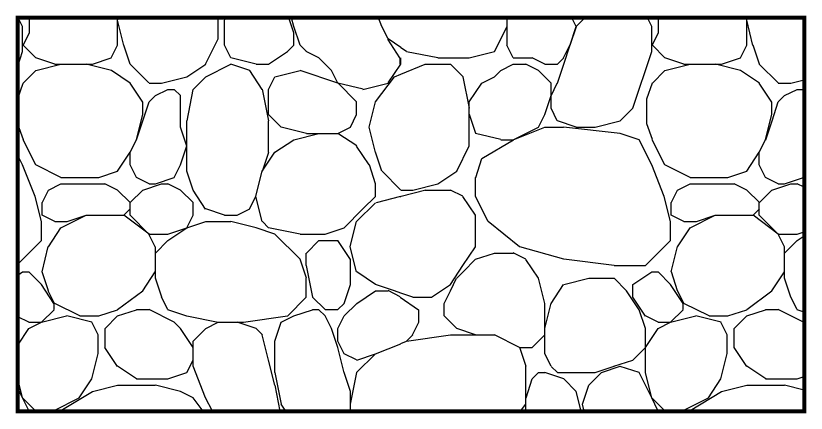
# Model space of a CAD drawing. Header units: inches. Extents: x -11160 to 9368, y -3485 to 2663.
# Drawn here: x -3897.9 to -3838.1, y 713.4 to 743.4 of the extents above; entities that cross this region are included whole.
import ezdxf

# ---------------------------------------------------------------- set-up
doc = ezdxf.new("R2010")
doc.units = ezdxf.units.IN
doc.header["$MEASUREMENT"] = 0
doc.layers.add('SM-I-SECTION_HATCH', color=8, linetype='Continuous')

msp = doc.modelspace()

# ---------------------------------------------------------------- hatches: boundary and pattern name
at = {"layer": 'SM-I-SECTION_HATCH'}
h = msp.add_hatch(dxfattribs=at)
h.set_pattern_fill('TSSTN', color=256, scale=1.488003, style=0)
h.set_pattern_definition([(45, (-4386.535, 561.123), (47.616, 95.2322), [1.3468, -65.9925]), (135, (-4385.583, 556.837), (47.616, -95.2322), [1.3468, -65.9925]), (165.9638, (-4385.107, 543.505), (142.84828, -47.6161), [1.9633, -194.363]), (26.565, (-4386.535, 547.79), (47.6161, 47.6161), [1.0647, -105.408]), (33.69, (-4387.011, 519.697), (47.61608, 47.61608), [1.7168, -169.9655]), (33.69, (-4387.011, 519.649), (47.61608, 47.61608), [1.7168, -169.9655]), (161.565, (-4384.63, 563.028), (95.23217, -47.6161), [1.5058, -149.0696]), (161.565, (-4384.63, 563.028), (95.23217, -47.6161), [1.5058, -149.0696]), (141.3402, (-4383.678, 535.41), (47.61609, -47.61611), [3.049, -301.8429]), (30.9638, (-4386.535, 542.0764), (142.84826, 95.2322), [2.7765, -274.8707]), (18.435, (-4387.011, 534.458), (95.23217, 47.6161), [1.5058, -149.0696]), (0, (-4388.916, 528.744), (0, 47.616), [3.333, -44.283]), (30.9638, (-4387.0115, 520.173), (142.84826, 95.2322), [2.7765, -274.8707]), (14.0362, (-4387.488, 549.695), (142.84828, 47.6161), [1.9633, -194.363]), (135, (-4385.107, 555.885), (47.616, -95.2322), [2.02, -65.319]), (60.9454, (-4358.8704, 564.932), (47.616067, 95.23218), [0.4903, -489.7475]), (62.65012, (-4358.6323, 517.7922), (47.6160993, 95.2321773), [1.5547, -1553.0945]), (25.34618, (-4392.6778, 517.7922), (95.2321925, 47.6160884), [1.0011, -1000.07]), (163.30076, (-4388.44, 517.792), (142.848293, -47.616115), [1.4914, -495.6353]), (90, (-4387.49, 517.79), (-47.616, 3e-15), [0.4285, -47.1876]), (90, (-4387.49, 564.93), (-47.616, 3e-15), [0.4285, -47.1876]), (112.3062, (-4346.014, 563.5037), (428.5448715, -1047.554099), [2.0072, -2005.2244]), (113.9625, (-4346.776, 517.792), (142.848265, -333.312664), [0.469, -468.4952]), (45, (-4373.63, 547.79), (47.616, 95.2322), [1.3468, -65.9925]), (116.565, (-4372.68, 541.6), (47.6161, -142.8483), [2.1294, -104.3434]), (63.435, (-4373.631, 550.647), (47.6161, 142.8483), [1.0647, -105.408]), (135, (-4372.68, 549.695), (47.616, -95.2322), [1.3468, -65.9925]), (70.20112, (-4374.06, 546.6), (238.0804925, 666.625322), [1.2652, -1263.9259]), (90, (-4374.06, 544.695), (-47.616, 3e-15), [1.9046, -45.7115]), (109.79888, (-4373.6314, 543.5049), (238.0804925, -666.625322), [1.2652, -1263.9259]), (75.9638, (-4356.013, 539.22), (47.61607, 238.08048), [1.9633, -194.363]), (134.02898, (-4345.1093, 539.6956), (1333.250687, -1380.8667672), [1.9868, -1984.8087]), (33.69, (-4389.868, 540.172), (47.61608, 47.61608), [1.7168, -169.9655]), (18.435, (-4363.632, 540.172), (95.23217, 47.6161), [1.5058, -149.0696]), (153.435, (-4364.108, 540.172), (47.6161, -47.6161), [1.0647, -105.408]), (90, (-4387.01, 539.22), (-47.616, 3e-15), [1.4285, -46.1876]), (108.435, (-4360.775, 539.696), (47.6161, -190.4644), [1.5058, -149.0696]), (108.435, (-4346.966, 540.172), (47.6161, -190.4644), [1.5058, -149.0696]), (135, (-4355.537, 528.744), (47.616, -95.2322), [0.6734, -66.666]), (18.435, (-4356.013, 521.125), (95.23217, 47.6161), [1.5058, -149.0696]), (161.565, (-4354.585, 536.362), (95.23217, -47.6161), [1.5058, -149.0696]), (8.1301, (-4356.966, 529.696), (285.69656, 47.616075), [3.367, -333.3297]), (104.0362, (-4355.537, 537.315), (47.61607, -238.08048), [1.9633, -194.363]), (123.69, (-4360.775, 527.792), (47.6161, -95.2322), [1.7168, -169.9655]), (90, (-4367.44, 527.79), (-47.616, 3e-15), [1.4285, -46.1876]), (90, (-4360.775, 526.363), (-47.616, 3e-15), [1.9046, -45.7115]), (0, (-4366.49, 524.935), (0, 47.616), [2.857, -44.759]), (0, (-4365.06, 525.41), (0, 47.616), [2.3808, -45.2353]), (0, (-4366.49, 563.028), (0, 47.616), [2.857, -44.759]), (0, (-4367.44, 563.028), (0, 47.616), [2.857, -44.759]), (71.565, (-4372.679, 520.173), (47.6161, 190.4644), [1.5058, -149.0696]), (0, (-4369.82, 563.028), (0, 47.616), [3.333, -44.283]), (165.9638, (-4369.822, 563.028), (142.84828, -47.6161), [1.9633, -194.363]), (108.435, (-4371.727, 563.504), (47.6161, -190.4644), [1.5058, -149.0696]), (113.9625, (-4372.203, 564.932), (142.848265, -333.312664), [0.469, -468.4952]), (106.6992, (-4372.3934, 517.792), (95.232175, -333.312683), [0.9943, -496.1324]), (90, (-4372.68, 518.745), (-47.616, 3e-15), [1.4285, -46.1876]), (30.9638, (-4370.774, 523.03), (142.84826, 95.2322), [2.7765, -274.8707]), (45, (-4372.203, 521.6), (47.616, 95.2322), [2.02, -65.319]), (14.0362, (-4368.394, 524.458), (142.84828, 47.6161), [1.9633, -194.363]), (146.31, (-4365.06, 525.411), (47.61608, -47.61608), [1.7168, -169.9655]), (123.69, (-4366.489, 526.363), (47.6161, -95.2322), [1.7168, -169.9655]), (116.565, (-4358.394, 520.173), (47.6161, -142.8483), [2.1294, -104.3434]), (146.31, (-4357.442, 521.125), (47.61608, -47.61608), [1.7168, -169.9655]), (26.565, (-4361.251, 563.504), (47.6161, 47.6161), [2.1294, -104.3434]), (11.31, (-4363.632, 563.0275), (190.46439, 47.61609), [2.428, -240.3674]), (64.65382, (-4359.3465, 564.456), (380.928769, 809.473615), [1.0011, -1000.07]), (61.1892, (-4358.918, 517.7922), (285.696554, 523.77703), [1.0868, -1085.7707]), (90, (-4358.394, 518.745), (-47.616, 3e-15), [1.4285, -46.1876]), (0, (-4357.44, 521.125), (0, 47.616), [1.4285, -46.1876]), (126.8699, (-4359.347, 522.078), (95.23219, -142.84829), [2.3808, -235.6997]), (111.8014, (-4359.823, 523.982), (47.61611, -142.84829), [2.5642, -253.8563]), (18.435, (-4362.68, 525.411), (95.23217, 47.6161), [1.5058, -149.0696]), (63.435, (-4361.251, 525.887), (47.6161, 142.8483), [1.0647, -105.408]), (90, (-4360.775, 526.84), (-47.616, 3e-15), [0.9523, -46.6638]), (165.9638, (-4361.727, 524.458), (142.84828, -47.6161), [1.9633, -194.363]), (153.435, (-4360.775, 523.982), (47.6161, -47.6161), [1.0647, -105.408]), (116.565, (-4358.87, 522.078), (47.6161, -142.8483), [2.1294, -104.3434]), (0, (-4365.06, 530.65), (0, 47.616), [0.9523, -46.6638]), (143.1301, (-4364.108, 536.3625), (47.6161, -47.6161), [2.3808, -235.6997]), (36.8699, (-4366.489, 530.649), (47.6161, 47.6161), [2.3808, -235.6997]), (45, (-4365.537, 538.743), (47.616, 95.2322), [1.3468, -65.9925]), (135, (-4364.108, 536.362), (47.616, -95.2322), [2.02, -65.319]), (75.9638, (-4372.203, 533.506), (47.61607, 238.08048), [1.9633, -194.363]), (0, (-4369.346, 530.172), (0, 47.616), [1.4285, -46.1876]), (153.435, (-4369.346, 530.172), (47.6161, -47.6161), [2.1294, -104.3434]), (116.565, (-4371.25, 531.125), (47.6161, -142.8483), [1.0647, -105.408]), (108.435, (-4371.727, 532.077), (47.6161, -190.4644), [1.5058, -149.0696]), (18.435, (-4366.489, 530.172), (95.23217, 47.6161), [1.5058, -149.0696]), (45, (-4367.44, 529.22), (47.616, 95.2322), [1.3468, -65.9925]), (18.435, (-4367.917, 530.172), (95.23217, 47.6161), [1.5058, -149.0696]), (26.565, (-4370.774, 536.839), (47.6161, 47.6161), [2.1294, -104.3434]), (0, (-4369.346, 540.17), (0, 47.616), [1.9046, -45.7115]), (18.435, (-4370.298, 537.315), (95.23217, 47.6161), [1.5058, -149.0696]), (56.31, (-4371.727, 535.41), (47.6161, 95.2322), [1.7168, -169.9655]), (0, (-4370.774, 540.17), (0, 47.616), [1.4285, -46.1876]), (26.565, (-4371.727, 539.696), (47.6161, 47.6161), [1.0647, -105.408]), (63.435, (-4372.203, 538.743), (47.6161, 142.8483), [1.0647, -105.408]), (90, (-4372.203, 537.79), (-47.616, 3e-15), [0.9523, -46.6638]), (153.435, (-4371.25, 537.315), (47.6161, -47.6161), [1.0647, -105.408]), (0, (-4371.25, 537.315), (0, 47.616), [0.9523, -46.6638]), (0, (-4368.87, 537.79), (0, 47.616), [2.857, -44.759]), (135, (-4365.537, 538.743), (47.616, -95.2322), [1.3468, -65.9925]), (153.435, (-4366.49, 539.696), (47.6161, -47.6161), [1.0647, -105.408]), (0, (-4368.87, 537.79), (0, 47.616), [2.857, -44.759]), (45, (-4366.013, 537.79), (47.616, 95.2322), [0.6734, -66.666]), (90, (-4365.537, 537.79), (-47.616, 3e-15), [0.9523, -46.6638]), (90, (-4363.63, 533.506), (-47.616, 3e-15), [1.9046, -45.7115]), (90, (-4363.63, 533.03), (-47.616, 3e-15), [1.9046, -45.7115]), (45, (-4360.775, 528.268), (47.616, 95.2322), [1.3468, -65.9925]), (168.69, (-4358.87, 529.696), (190.46439, -47.61609), [2.428, -240.3674]), (135, (-4361.727, 529.22), (47.616, -95.2322), [0.6734, -66.666]), (153.435, (-4362.204, 529.696), (47.6161, -47.6161), [2.1294, -104.3434]), (56.31, (-4364.584, 532.077), (47.6161, 95.2322), [1.7168, -169.9655]), (161.565, (-4361.251, 530.172), (95.23217, -47.6161), [1.5058, -149.0696]), (116.565, (-4362.68, 530.649), (47.6161, -142.8483), [1.0647, -105.408]), (108.435, (-4363.156, 531.601), (47.6161, -190.4644), [1.5058, -149.0696]), (161.565, (-4356.013, 529.22), (95.23217, -47.6161), [1.5058, -149.0696]), (0, (-4358.87, 529.696), (0, 47.616), [1.4285, -46.1876]), (26.565, (-4359.823, 529.22), (47.6161, 47.6161), [1.0647, -105.408]), (0, (-4358.87, 529.696), (0, 47.616), [1.9046, -45.7115]), (18.435, (-4361.251, 536.839), (95.23217, 47.6161), [1.5058, -149.0696]), (123.69, (-4359.823, 538.267), (47.6161, -95.2322), [1.717, -169.9655]), (116.565, (-4363.632, 535.41), (47.6161, -142.8483), [1.0647, -105.408]), (18.435, (-4364.584, 539.696), (95.23217, 47.6161), [1.5058, -149.0696]), (153.435, (-4361.727, 539.696), (47.6161, -47.6161), [1.0647, -105.408]), (0, (-4363.156, 540.17), (0, 47.616), [0.476, -47.14]), (0, (-4364.11, 540.17), (0, 47.616), [0.476, -47.14]), (0, (-4364.11, 536.362), (0, 47.616), [1.4285, -46.1876]), (18.435, (-4362.68, 536.362), (95.23217, 47.6161), [1.5058, -149.0696]), (63.435, (-4361.251, 536.839), (47.6161, 142.8483), [1.0647, -105.408]), (90, (-4360.775, 537.79), (-47.616, 3e-15), [0.9523, -46.6638]), (135, (-4360.775, 538.743), (47.616, -95.2322), [1.3468, -65.9925]), (45, (-4363.632, 534.934), (47.616, 95.2322), [1.3468, -65.9925]), (33.69, (-4362.68, 535.886), (47.61608, 47.61608), [1.717, -169.9655]), (0, (-4359.823, 537.315), (0, 47.616), [1.9046, -45.7115]), (165.9638, (-4356.013, 536.839), (142.84828, -47.6161), [1.9633, -194.363]), (63.435, (-4356.49, 538.267), (47.6161, 142.8483), [1.0647, -105.408]), (26.565, (-4357.442, 537.79), (47.6161, 47.6161), [1.0647, -105.408]), (0, (-4358.394, 537.79), (0, 47.616), [0.9523, -46.6638]), (161.565, (-4358.394, 537.791), (95.23217, -47.6161), [1.5058, -149.0696]), (90, (-4354.585, 525.887), (-47.616, 3e-15), [2.3808, -45.2353]), (108.435, (-4349.823, 527.792), (47.6161, -190.4644), [1.5058, -149.0696]), (104.0362, (-4355.061, 526.839), (47.61607, -238.08048), [1.9633, -194.363]), (23.9625, (-4392.678, 528.0773), (95.232202, 47.61612), [0.469, -468.4952]), (21.8014, (-4346.966, 527.315), (95.2322, 47.61608), [2.0513, -254.369]), (116.565, (-4349.347, 527.315), (47.6161, -142.8483), [1.0647, -105.408]), (45, (-4348.395, 525.887), (47.616, 95.2322), [2.02, -65.319]), (168.69, (-4345.062, 518.745), (190.46439, -47.61609), [2.428, -240.3674]), (18.435, (-4348.395, 526.84), (95.23217, 47.6161), [1.5058, -149.0696]), (135, (-4352.204, 521.125), (47.616, -95.2322), [1.3468, -65.9925]), (108.435, (-4348.395, 520.173), (47.6161, -190.4644), [1.5058, -149.0696]), (71.565, (-4349.347, 521.125), (47.6161, 190.4644), [1.5058, -149.0696]), (153.435, (-4351.252, 520.65), (47.6161, -47.6161), [1.0647, -105.408]), (135, (-4347.443, 519.22), (47.616, -95.2322), [1.3468, -65.9925]), (26.565, (-4350.3, 520.65), (47.6161, 47.6161), [1.0647, -105.408]), (0, (-4351.25, 520.65), (0, 47.616), [0.9523, -46.6638]), (104.0362, (-4354.585, 524.935), (47.61607, -238.08048), [1.9633, -194.363]), (123.69, (-4353.156, 522.078), (47.6161, -95.2322), [1.717, -169.9655]), (101.31, (-4354.109, 523.506), (47.6161, -285.69656), [2.428, -240.3674]), (90, (-4354.585, 525.887), (-47.616, 3e-15), [1.9046, -45.7115]), (101.31, (-4354.109, 522.554), (47.6161, -285.69656), [2.428, -240.3674]), (63.435, (-4354.585, 521.602), (47.6161, 142.8483), [1.0647, -105.408]), (104.0362, (-4349.347, 525.887), (47.61607, -238.08048), [1.9633, -194.363]), (108.435, (-4348.871, 524.458), (47.6161, -190.4644), [1.5058, -149.0696]), (90, (-4348.87, 521.6), (-47.616, 3e-15), [1.9046, -45.7115]), (78.69, (-4348.871, 523.506), (47.6161, 285.69656), [2.428, -240.3674]), (90, (-4348.87, 522.554), (-47.616, 3e-15), [1.9046, -45.7115]), (153.435, (-4348.395, 526.84), (47.6161, -47.6161), [1.0647, -105.408]), (9.61973, (-4392.6778, 518.7445), (2523.653062, 428.5448772), [2.8494, -2846.5671]), (116.565, (-4387.011, 563.98), (47.6161, -142.8483), [1.0647, -105.408]), (90, (-4387.49, 517.79), (-47.616, 3e-15), [0.476, -47.14]), (90, (-4387.49, 564.93), (-47.616, 3e-15), [0.4285, -47.1876]), (71.565, (-4387.488, 518.268), (47.6161, 190.4644), [1.5058, -149.0696]), (153.435, (-4386.06, 563.504), (47.6161, -47.6161), [1.0647, -105.408]), (18.435, (-4389.868, 519.22), (95.23217, 47.6161), [3.0115, -147.5638]), (146.31, (-4346.966, 532.553), (47.61608, -47.61608), [1.717, -169.9655]), (45, (-4348.395, 537.315), (47.616, 95.2322), [2.02, -65.319]), (33.69, (-4348.395, 531.125), (47.61608, 47.61608), [1.717, -169.9655]), (45, (-4347.92, 538.267), (47.616, 95.2322), [1.3468, -65.9925]), (104.0362, (-4348.395, 533.506), (47.61607, -238.08048), [1.9633, -194.363]), (90, (-4348.87, 532.553), (-47.616, 3e-15), [1.9046, -45.7115]), (90, (-4352.204, 533.98), (-47.616, 3e-15), [0.9523, -46.6638]), (108.435, (-4352.204, 533.03), (47.6161, -190.4644), [1.5058, -149.0696]), (0, (-4351.73, 530.65), (0, 47.616), [0.476, -47.14]), (135, (-4350.776, 530.65), (47.616, -95.2322), [1.3468, -65.9925]), (71.565, (-4354.585, 528.268), (47.6161, 190.4644), [1.5058, -149.0696]), (26.565, (-4354.109, 529.696), (47.6161, 47.6161), [1.0647, -105.408]), (18.435, (-4353.156, 530.172), (95.23217, 47.6161), [1.5058, -149.0696]), (101.31, (-4351.728, 531.601), (47.6161, -285.69656), [2.428, -240.3674]), (90, (-4352.204, 531.6), (-47.616, 3e-15), [1.4285, -46.1876]), (45, (-4353.633, 530.172), (47.616, 95.2322), [2.02, -65.319]), (135, (-4350.776, 530.172), (47.616, -95.2322), [0.6734, -66.666]), (116.565, (-4350.3, 529.22), (47.6161, -142.8483), [1.0647, -105.408]), (45, (-4349.347, 530.172), (47.616, 95.2322), [1.3468, -65.9925]), (63.435, (-4349.823, 529.22), (47.6161, 142.8483), [1.0647, -105.408]), (90, (-4349.823, 528.27), (-47.616, 3e-15), [0.9523, -46.6638]), (71.565, (-4349.347, 531.125), (47.6161, 190.4644), [1.5058, -149.0696]), (0, (-4350.776, 530.65), (0, 47.616), [0.9523, -46.6638]), (45, (-4349.823, 530.65), (47.616, 95.2322), [0.6734, -66.666]), (45, (-4352.204, 534.934), (47.616, 95.2322), [1.3468, -65.9925]), (0, (-4352.68, 536.362), (0, 47.616), [1.9046, -45.7115]), (135, (-4352.68, 534.458), (47.616, -95.2322), [2.6936, -64.6458]), (168.69, (-4352.68, 536.3625), (190.46439, -47.61609), [2.428, -240.3674]), (168.69, (-4352.68, 536.3625), (190.46439, -47.61609), [2.428, -240.3674]), (135, (-4355.06, 536.84), (47.616, -95.2322), [0.6734, -66.666]), (75.9638, (-4348.871, 535.41), (47.61607, 238.08048), [1.9633, -194.363]), (123.69, (-4348.871, 534.458), (47.6161, -95.2322), [1.717, -169.9655]), (0, (-4351.25, 535.886), (0, 47.616), [1.4285, -46.1876]), (45, (-4349.347, 536.84), (47.616, 95.2322), [2.02, -65.319]), (18.435, (-4350.776, 536.362), (95.23217, 47.6161), [1.5058, -149.0696]), (56.31, (-4387.964, 533.982), (47.6161, 95.2322), [1.7168, -169.9655]), (45, (-4387.964, 533.506), (47.616, 95.2322), [1.3468, -65.9925]), (0, (-4391.773, 531.6), (0, 47.616), [1.4285, -46.1876]), (8.1301, (-4392.249, 528.268), (285.69656, 47.616075), [3.367, -333.3297]), (161.565, (-4345.538, 532.077), (95.23217, -47.6161), [1.5058, -149.0696]), (158.1986, (-4345.062, 531.887), (95.2322, -47.61608), [0.5128, -255.9077]), (162.47443, (-4391.773, 531.601), (142.848263, -47.616109), [0.9488, -947.7952]), (0, (-4346.966, 532.077), (0, 47.616), [0.9523, -46.6638]), (45, (-4392.25, 528.268), (47.616, 95.2322), [0.6734, -66.666]), (63.435, (-4391.773, 528.744), (47.6161, 142.8483), [1.0647, -105.408]), (90, (-4391.297, 529.696), (-47.616, 3e-15), [0.9523, -46.6638]), (145.4077, (-4391.297, 530.6486), (619.0092332, -428.5448792), [1.6774, -1675.7343]), (152.24146, (-4345.1093, 531.6009), (809.473622, -428.544885), [1.0224, -1021.3386]), (45, (-4388.44, 533.03), (47.616, 95.2322), [0.6734, -66.666]), (63.435, (-4388.916, 532.077), (47.6161, 142.8483), [1.0647, -105.408]), (33.69, (-4390.345, 531.601), (47.61608, 47.61608), [1.7168, -169.9655]), (56.31, (-4388.916, 532.553), (47.6161, 95.2322), [1.7168, -169.9655]), (63.435, (-4389.392, 531.125), (47.6161, 142.8483), [1.0647, -105.408]), (90, (-4389.39, 530.172), (-47.616, 3e-15), [0.9523, -46.6638]), (135, (-4388.44, 529.22), (47.616, -95.2322), [1.3468, -65.9925]), (161.565, (-4387.011, 528.744), (95.23217, -47.6161), [1.5058, -149.0696]), (14.0362, (-4391.773, 539.696), (142.84828, 47.6161), [1.9633, -194.363]), (0, (-4390.82, 539.696), (0, 47.616), [1.9046, -45.7115]), (14.3814, (-4346.9664, 538.7433), (1666.5633032, 428.544885), [1.9171, -1915.1852]), (0, (-4392.25, 539.696), (0, 47.616), [0.476, -47.14]), (0, (-4392.68, 539.696), (0, 47.616), [0.4285, -47.1876]), (14.3814, (-4392.6778, 539.2195), (1666.5633032, 428.544885), [1.9171, -1915.1852]), (0, (-4345.11, 539.22), (0, 47.616), [0.0476, -47.5685]), (90, (-4346.966, 539.22), (-47.616, 3e-15), [0.9523, -46.6638]), (116.565, (-4386.06, 537.315), (47.6161, -142.8483), [2.1294, -104.3434]), (153.435, (-4387.964, 539.22), (47.6161, -47.6161), [1.0647, -105.408]), (123.69, (-4387.011, 537.791), (47.6161, -95.2322), [1.7168, -169.9655]), (90, (-4387.01, 536.84), (-47.616, 3e-15), [0.9523, -46.6638]), (90, (-4387.01, 535.41), (-47.616, 3e-15), [1.4285, -46.1876]), (0, (-4356.013, 549.22), (0, 47.616), [0.9523, -46.6638]), (161.565, (-4354.585, 556.837), (95.23217, -47.6161), [1.5058, -149.0696]), (172.875, (-4352.204, 556.8374), (333.31267, -47.616107), [3.839, -380.0543]), (123.69, (-4355.537, 547.314), (47.6161, -95.2322), [1.717, -169.9655]), (90, (-4373.155, 551.6), (-47.616, 3e-15), [1.9046, -45.7115]), (108.435, (-4366.489, 552.552), (47.6161, -190.4644), [1.5058, -149.0696]), (75.9638, (-4366.489, 552.552), (47.61607, 238.08048), [1.9633, -194.363]), (90, (-4358.87, 551.123), (-47.616, 3e-15), [2.857, -44.759]), (101.31, (-4358.394, 552.552), (47.6161, -285.69656), [2.428, -240.3674]), (135, (-4364.108, 547.79), (47.616, -95.2322), [2.02, -65.319]), (123.69, (-4364.584, 546.362), (47.6161, -95.2322), [1.717, -169.9655]), (75.9638, (-4365.06, 543.505), (47.61607, 238.08048), [1.9633, -194.363]), (71.565, (-4365.06, 543.505), (47.6161, 190.4644), [1.5058, -149.0696]), (0, (-4370.774, 540.65), (0, 47.616), [2.857, -44.759]), (153.435, (-4370.774, 540.648), (47.6161, -47.6161), [2.1294, -104.3434]), (63.435, (-4365.537, 542.553), (47.6161, 142.8483), [1.0647, -105.408]), (56.31, (-4366.489, 541.124), (47.6161, 95.2322), [1.7168, -169.9655]), (18.435, (-4367.917, 540.648), (95.23217, 47.6161), [1.5058, -149.0696]), (116.565, (-4365.06, 540.648), (47.6161, -142.8483), [1.0647, -105.408]), (90, (-4365.537, 541.6), (-47.616, 3e-15), [0.9523, -46.6638]), (0, (-4370.774, 549.22), (0, 47.616), [1.9046, -45.7115]), (0, (-4370.3, 549.22), (0, 47.616), [1.9046, -45.7115]), (14.0362, (-4372.679, 548.743), (142.84828, 47.6161), [1.9633, -194.363]), (161.565, (-4371.25, 549.219), (95.23217, -47.6161), [1.5058, -149.0696]), (0, (-4371.25, 549.22), (0, 47.616), [0.9523, -46.6638]), (165.9638, (-4366.965, 548.743), (142.84828, -47.6161), [1.9633, -194.363]), (18.435, (-4368.394, 549.219), (95.23217, 47.6161), [1.5058, -149.0696]), (63.435, (-4366.965, 549.695), (47.6161, 142.8483), [1.0647, -105.408]), (90, (-4366.49, 550.647), (-47.616, 3e-15), [1.9046, -45.7115]), (108.435, (-4365.537, 549.219), (47.6161, -190.4644), [1.5058, -149.0696]), (104.0362, (-4366.013, 550.647), (47.61607, -238.08048), [1.9633, -194.363]), (146.31, (-4365.537, 547.79), (47.61608, -47.61608), [1.717, -169.9655]), (45, (-4364.108, 546.362), (47.616, 95.2322), [0.6734, -66.666]), (90, (-4361.727, 544.457), (-47.616, 3e-15), [2.3808, -45.2353]), (78.69, (-4361.251, 544.933), (47.6161, 285.69656), [2.428, -240.3674]), (90, (-4364.584, 545.41), (-47.616, 3e-15), [0.9523, -46.6638]), (108.435, (-4361.251, 543.029), (47.6161, -190.4644), [1.5058, -149.0696]), (71.565, (-4361.727, 541.6), (47.6161, 190.4644), [1.5058, -149.0696]), (63.435, (-4362.204, 540.648), (47.6161, 142.8483), [1.0647, -105.408]), (71.565, (-4364.584, 544.933), (47.6161, 190.4644), [1.5058, -149.0696]), (90, (-4361.25, 541.124), (-47.616, 3e-15), [1.4285, -46.1876]), (90, (-4361.25, 542.553), (-47.616, 3e-15), [2.3808, -45.2353]), (33.69, (-4361.251, 548.267), (47.61608, 47.61608), [1.717, -169.9655]), (45, (-4360.775, 547.314), (47.616, 95.2322), [1.3468, -65.9925]), (14.0362, (-4363.156, 547.79), (142.84828, 47.6161), [1.9633, -194.363]), (0, (-4363.63, 547.79), (0, 47.616), [0.476, -47.14]), (0, (-4364.11, 547.79), (0, 47.616), [0.476, -47.14]), (26.565, (-4363.632, 546.838), (47.6161, 47.6161), [1.0647, -105.408]), (0, (-4362.68, 547.314), (0, 47.616), [0.476, -47.14]), (135, (-4361.727, 546.838), (47.616, -95.2322), [0.6734, -66.666]), (63.435, (-4359.823, 549.219), (47.6161, 142.8483), [2.1294, -104.3434]), (165.9638, (-4356.013, 549.219), (142.84828, -47.6161), [1.9633, -194.363]), (116.565, (-4357.918, 549.695), (47.6161, -142.8483), [1.0647, -105.408]), (90, (-4358.394, 550.647), (-47.616, 3e-15), [1.9046, -45.7115]), (26.565, (-4359.823, 548.267), (47.6161, 47.6161), [2.1294, -104.3434]), (161.565, (-4356.49, 548.743), (95.23217, -47.6161), [1.5058, -149.0696]), (0, (-4366.49, 563.028), (0, 47.616), [2.857, -44.759]), (14.0362, (-4365.537, 556.361), (142.84828, 47.6161), [1.9633, -194.363]), (0, (-4367.44, 563.028), (0, 47.616), [2.857, -44.759]), (53.1301, (-4366.013, 554.457), (95.23219, 142.84829), [2.3808, -235.6997]), (104.0362, (-4370.298, 557.79), (47.61607, -238.08048), [1.9633, -194.363]), (146.31, (-4368.87, 556.837), (47.61608, -47.61608), [1.717, -169.9655]), (0, (-4369.346, 556.36), (0, 47.616), [0.476, -47.14]), (26.565, (-4370.298, 555.885), (47.6161, 47.6161), [1.0647, -105.408]), (36.8699, (-4372.203, 554.457), (47.6161, 47.6161), [2.3808, -235.6997]), (45, (-4373.155, 553.504), (47.616, 95.2322), [1.3468, -65.9925]), (161.565, (-4367.441, 556.361), (95.23217, -47.6161), [1.5058, -149.0696]), (0, (-4367.44, 556.36), (0, 47.616), [1.9046, -45.7115]), (90, (-4366.965, 553.98), (-47.616, 3e-15), [0.9523, -46.6638]), (135, (-4366.965, 554.933), (47.616, -95.2322), [1.3468, -65.9925]), (153.435, (-4367.917, 555.885), (47.6161, -47.6161), [1.0647, -105.408]), (14.0362, (-4369.346, 562.551), (142.84828, 47.6161), [1.9633, -194.363]), (45, (-4370.298, 561.6), (47.616, 95.2322), [1.3468, -65.9925]), (75.9638, (-4370.774, 559.694), (47.61607, 238.08048), [1.9633, -194.363]), (104.0362, (-4358.87, 559.218), (47.61607, -238.08048), [1.9633, -194.363]), (90, (-4359.823, 559.22), (-47.616, 3e-15), [0.9523, -46.6638]), (45, (-4360.775, 558.266), (47.616, 95.2322), [1.3468, -65.9925]), (135, (-4359.347, 556.36), (47.616, -95.2322), [1.3468, -65.9925]), (26.565, (-4362.68, 557.314), (47.6161, 47.6161), [2.1294, -104.3434]), (26.565, (-4363.632, 556.837), (47.6161, 47.6161), [1.0647, -105.408]), (21.8014, (-4364.584, 556.361), (95.2322, 47.61608), [2.5642, -253.8563]), (0, (-4362.204, 557.314), (0, 47.616), [1.9046, -45.7115]), (153.435, (-4356.013, 557.314), (47.6161, -47.6161), [2.1294, -104.3434]), (135, (-4357.918, 558.266), (47.616, -95.2322), [1.3468, -65.9925]), (101.31, (-4358.87, 553.98), (47.6161, -285.69656), [2.428, -240.3674]), (90, (-4358.87, 554.933), (-47.616, 3e-15), [0.476, -47.14]), (63.435, (-4358.87, 555.409), (47.6161, 142.8483), [1.0647, -105.408]), (26.565, (-4358.394, 556.361), (47.6161, 47.6161), [1.0647, -105.408]), (18.435, (-4357.442, 556.837), (95.23217, 47.6161), [1.5058, -149.0696]), (108.435, (-4359.823, 560.17), (47.6161, -190.4644), [1.5058, -149.0696]), (168.69, (-4361.251, 562.551), (190.46439, -47.61609), [2.428, -240.3674]), (135, (-4360.3, 561.6), (47.616, -95.2322), [1.3468, -65.9925]), (90, (-4359.347, 561.123), (-47.616, 3e-15), [1.9046, -45.7115]), (75.9638, (-4359.347, 563.028), (47.61607, 238.08048), [1.9633, -194.363]), (104.0362, (-4353.156, 552.076), (47.61607, -238.08048), [1.9633, -194.363]), (108.435, (-4353.156, 551.6), (47.6161, -190.4644), [1.5058, -149.0696]), (111.8014, (-4346.49, 552.076), (47.61611, -142.84829), [2.5642, -253.8563]), (14.0362, (-4347.919, 547.314), (142.84828, 47.6161), [1.9633, -194.363]), (104.0362, (-4346.966, 542.553), (47.61607, -238.08048), [1.9633, -194.363]), (75.9638, (-4347.443, 544.457), (47.61607, 238.08048), [1.9633, -194.363]), (135, (-4348.395, 546.362), (47.616, -95.2322), [2.02, -65.319]), (90, (-4355.06, 545.41), (-47.616, 3e-15), [1.9046, -45.7115]), (101.31, (-4355.061, 544.933), (47.6161, -285.69656), [2.428, -240.3674]), (14.0362, (-4353.156, 543.505), (142.84828, 47.6161), [1.9633, -194.363]), (0, (-4352.204, 543.98), (0, 47.616), [2.3808, -45.2353]), (56.31, (-4355.537, 541.124), (47.6161, 95.2322), [1.717, -169.9655]), (33.69, (-4354.585, 542.553), (47.61608, 47.61608), [1.717, -169.9655]), (165.9638, (-4352.204, 543.981), (142.84828, -47.6161), [1.9633, -194.363]), (135, (-4354.11, 544.457), (47.616, -95.2322), [1.3468, -65.9925]), (71.565, (-4355.537, 541.124), (47.6161, 190.4644), [1.5058, -149.0696]), (90, (-4355.06, 542.553), (-47.616, 3e-15), [2.3808, -45.2353]), (0, (-4351.25, 543.98), (0, 47.616), [1.4285, -46.1876]), (146.31, (-4348.395, 543.029), (47.61608, -47.61608), [1.717, -169.9655]), (123.69, (-4347.443, 541.6), (47.6161, -95.2322), [1.717, -169.9655]), (90, (-4348.395, 545.41), (-47.616, 3e-15), [0.9523, -46.6638]), (63.435, (-4348.87, 544.457), (47.6161, 142.8483), [1.0647, -105.408]), (26.565, (-4349.823, 543.981), (47.6161, 47.6161), [1.0647, -105.408]), (153.435, (-4351.252, 549.695), (47.6161, -47.6161), [1.0647, -105.408]), (161.565, (-4349.823, 547.79), (95.23217, -47.6161), [3.0115, -147.5638]), (108.435, (-4352.68, 550.647), (47.6161, -190.4644), [1.5058, -149.0696]), (90, (-4353.156, 550.647), (-47.616, 3e-15), [0.9523, -46.6638]), (45, (-4353.633, 550.17), (47.616, 95.2322), [0.6734, -66.666]), (33.69, (-4355.061, 549.219), (47.61608, 47.61608), [1.717, -169.9655]), (135, (-4352.204, 550.17), (47.616, -95.2322), [0.6734, -66.666]), (63.435, (-4355.061, 547.314), (47.6161, 142.8483), [1.0647, -105.408]), (14.0362, (-4354.585, 548.267), (142.84828, 47.6161), [1.9633, -194.363]), (165.9638, (-4347.919, 547.314), (142.84828, -47.6161), [1.9633, -194.363]), (135, (-4350.3, 548.743), (47.616, -95.2322), [1.3468, -65.9925]), (116.565, (-4349.823, 547.79), (47.6161, -142.8483), [1.0647, -105.408]), (56.31, (-4387.488, 546.362), (47.6161, 95.2322), [1.7168, -169.9655]), (53.1301, (-4346.966, 546.362), (95.23219, 142.84829), [2.3808, -235.6997]), (101.31, (-4387.488, 545.886), (47.6161, -285.69656), [2.428, -240.3674]), (108.435, (-4346.49, 541.124), (47.6161, -190.4644), [1.5058, -149.0696]), (108.435, (-4387.011, 543.981), (47.6161, -190.4644), [1.5058, -149.0696]), (90, (-4387.49, 545.41), (-47.616, 3e-15), [0.9523, -46.6638]), (90, (-4387.49, 543.03), (-47.616, 3e-15), [2.857, -44.759]), (63.435, (-4388.44, 541.124), (47.6161, 142.8483), [2.1294, -104.3434]), (71.565, (-4387.011, 540.648), (47.6161, 190.4644), [1.5058, -149.0696]), (0, (-4390.82, 549.22), (0, 47.616), [1.9046, -45.7115]), (168.69, (-4389.868, 549.695), (190.46439, -47.61609), [2.428, -240.3674]), (56.31, (-4346.014, 547.79), (47.6161, 95.2322), [1.717, -169.9655]), (22.3062, (-4392.6778, 548.457), (809.473624, 333.3126537), [2.0072, -2005.2244]), (21.8014, (-4345.538, 548.2665), (95.2322, 47.61608), [0.5128, -255.9077]), (90, (-4392.68, 549.22), (-47.616, 3e-15), [0.476, -47.14]), (90, (-4345.11, 549.22), (-47.616, 3e-15), [0.476, -47.14]), (122.34744, (-4345.1093, 549.695), (571.3931098, -904.7058072), [1.6909, -1689.1834]), (116.565, (-4346.014, 551.123), (47.6161, -142.8483), [1.0647, -105.408]), (145.008, (-4345.0617, 550.457), (333.312666, -238.080463), [1.1625, -580.066]), (146.31, (-4392.249, 550.171), (47.61608, -47.61608), [0.515, -171.1672]), (0, (-4389.87, 549.695), (0, 47.616), [1.9046, -45.7115]), (135, (-4387.964, 548.267), (47.616, -95.2322), [1.3468, -65.9925]), (0, (-4389.87, 549.695), (0, 47.616), [2.3808, -45.2353]), (33.69, (-4347.919, 557.314), (47.61608, 47.61608), [1.717, -169.9655]), (71.565, (-4347.443, 556.361), (47.6161, 190.4644), [1.5058, -149.0696]), (14.0362, (-4352.68, 556.361), (142.84828, 47.6161), [1.9633, -194.363]), (0, (-4352.204, 556.837), (0, 47.616), [2.3808, -45.2353]), (63.435, (-4353.156, 555.409), (47.6161, 142.8483), [1.0647, -105.408]), (71.565, (-4353.633, 553.98), (47.6161, 190.4644), [1.5058, -149.0696]), (135, (-4353.633, 555.885), (47.616, -95.2322), [1.3468, -65.9925]), (90, (-4353.633, 554.933), (-47.616, 3e-15), [0.9523, -46.6638]), (90, (-4353.633, 553.03), (-47.616, 3e-15), [1.9046, -45.7115]), (108.435, (-4347.443, 554.457), (47.6161, -190.4644), [1.5058, -149.0696]), (135, (-4347.92, 555.885), (47.616, -95.2322), [1.3468, -65.9925]), (0, (-4350.776, 556.837), (0, 47.616), [1.9046, -45.7115]), (14.0362, (-4349.823, 556.837), (142.84828, 47.6161), [1.9633, -194.363]), (90, (-4347.443, 554.457), (-47.616, 3e-15), [1.9046, -45.7115]), (104.0362, (-4386.535, 557.79), (47.61607, -238.08048), [1.9633, -194.363]), (71.565, (-4346.49, 558.266), (47.6161, 190.4644), [1.5058, -149.0696]), (0, (-4391.773, 559.22), (0, 47.616), [2.3808, -45.2353]), (20.22486, (-4392.6778, 558.885), (380.92877, 142.848261), [0.9641, -963.1883]), (16.6992, (-4345.538, 558.742), (142.848293, 47.616115), [0.4971, -496.6295]), (33.69, (-4346.966, 557.79), (47.61608, 47.61608), [1.717, -169.9655]), (135, (-4386.535, 557.314), (47.616, -95.2322), [1.3468, -65.9925]), (153.435, (-4387.488, 558.266), (47.6161, -47.6161), [2.1294, -104.3434]), (0, (-4391.773, 559.694), (0, 47.616), [1.9046, -45.7115]), (106.6992, (-4345.1093, 560.1705), (95.232175, -333.312683), [1.4914, -495.6353]), (90, (-4345.54, 561.6), (-47.616, 3e-15), [2.857, -44.759]), (63.435, (-4345.538, 564.456), (47.6161, 142.8483), [1.0647, -105.408]), (90, (-4346.014, 559.694), (-47.616, 3e-15), [1.9046, -45.7115]), (90, (-4346.014, 561.6), (-47.616, 3e-15), [1.9046, -45.7115]), (152.24146, (-4391.773, 559.6944), (809.473622, -428.544885), [1.0224, -1021.3386]), (71.565, (-4387.011, 559.694), (47.6161, 190.4644), [1.5058, -149.0696]), (116.565, (-4387.011, 563.98), (47.6161, -142.8483), [1.0647, -105.408]), (153.435, (-4386.06, 563.504), (47.6161, -47.6161), [1.0647, -105.408]), (18.435, (-4389.868, 559.694), (95.23217, 47.6161), [1.5058, -149.0696]), (45, (-4388.44, 560.17), (47.616, 95.2322), [1.3468, -65.9925]), (90, (-4387.49, 561.123), (-47.616, 3e-15), [1.4285, -46.1876]), (104.0362, (-4387.488, 562.551), (47.61607, -238.08048), [1.9633, -194.363]), (116.565, (-4387.964, 564.456), (47.6161, -142.8483), [1.0647, -105.408]), (26.565, (-4356.966, 520.125), (47.6161, 47.6161), [2.1294, -104.3434]), (45, (-4357.918, 519.173), (47.616, 95.2322), [1.3468, -65.9925]), (135, (-4346.966, 518.22), (47.616, -95.2322), [0.6734, -66.666]), (167.4712, (-4349.347, 520.1254), (190.464397, -47.61609), [4.39, -434.6087]), (0, (-4355.06, 521.08), (0, 47.616), [1.4285, -46.1876]), (143.1301, (-4347.4425, 518.697), (47.6161, -47.6161), [2.3808, -235.6997]), (0, (-4391.773, 518.22), (0, 47.616), [1.9046, -45.7115]), (71.565, (-4387.488, 518.221), (47.6161, 190.4644), [1.5058, -149.0696]), (90, (-4377.964, 517.79), (-47.616, 3e-15), [0.9047, -46.7114]), (90, (-4377.964, 564.93), (-47.616, 3e-15), [0.4285, -47.1876]), (111.8014, (-4372.727, 539.2195), (47.61611, -142.84829), [2.5642, -253.8563]), (116.565, (-4367.965, 528.744), (47.6161, -142.8483), [1.0647, -105.408]), (75.9638, (-4368.441, 525.411), (47.61607, 238.08048), [1.9633, -194.363]), (90, (-4381.774, 527.315), (-47.616, 3e-15), [1.9046, -45.7115]), (56.31, (-4374.155, 527.792), (47.6161, 95.2322), [1.7168, -169.9655]), (90, (-4374.155, 527.79), (-47.616, 3e-15), [1.4285, -46.1876]), (153.435, (-4383.678, 527.792), (47.6161, -47.6161), [2.1294, -104.3434]), (45, (-4382.726, 527.79), (47.616, 95.2322), [1.3468, -65.9925]), (18.435, (-4377.964, 525.887), (95.23217, 47.6161), [1.5058, -149.0696]), (135, (-4376.536, 517.792), (47.616, -95.2322), [1.3468, -65.9925]), (18.435, (-4377.488, 525.887), (95.23217, 47.6161), [1.5058, -149.0696]), (108.435, (-4377.964, 520.173), (47.6161, -190.4644), [1.5058, -149.0696]), (26.565, (-4380.345, 521.125), (47.6161, 47.6161), [1.0647, -105.408]), (153.435, (-4380.821, 521.125), (47.6161, -47.6161), [1.0647, -105.408]), (0, (-4383.68, 521.125), (0, 47.616), [2.3808, -45.2353]), (11.31, (-4382.25, 563.0275), (190.46439, 47.61609), [2.428, -240.3674]), (14.0362, (-4385.583, 520.649), (142.84828, 47.6161), [1.9633, -194.363]), (0, (-4384.63, 563.028), (0, 47.616), [2.3808, -45.2353]), (108.435, (-4377.488, 518.745), (47.6161, -190.4644), [1.5058, -149.0696]), (158.1986, (-4378.917, 520.173), (95.2322, -47.61608), [2.5642, -253.8563]), (123.69, (-4377.964, 518.745), (47.6161, -95.2322), [1.7168, -169.9655]), (90, (-4377.964, 517.79), (-47.616, 3e-15), [0.9523, -46.6638]), (90, (-4377.964, 564.93), (-47.616, 3e-15), [0.4285, -47.1876]), (36.8699, (-4379.869, 563.504), (47.6161, 47.6161), [2.3808, -235.6997]), (0, (-4380.82, 521.125), (0, 47.616), [0.476, -47.14]), (116.565, (-4381.298, 526.363), (47.6161, -142.8483), [1.0647, -105.408]), (161.565, (-4380.345, 525.411), (95.23217, -47.6161), [1.5058, -149.0696]), (108.435, (-4383.202, 526.363), (47.6161, -190.4644), [1.5058, -149.0696]), (90, (-4383.2, 523.506), (-47.616, 3e-15), [2.857, -44.759]), (53.1301, (-4384.631, 521.6015), (95.23219, 142.84829), [2.3808, -235.6997]), (0, (-4383.68, 527.79), (0, 47.616), [0.9523, -46.6638]), (0, (-4382.25, 525.887), (0, 47.616), [0.476, -47.14]), (45, (-4382.726, 525.41), (47.616, 95.2322), [0.6734, -66.666]), (71.565, (-4383.202, 523.982), (47.6161, 190.4644), [1.5058, -149.0696]), (90, (-4383.2, 523.03), (-47.616, 3e-15), [0.9523, -46.6638]), (116.565, (-4382.726, 522.078), (47.6161, -142.8483), [1.0647, -105.408]), (153.435, (-4381.774, 521.602), (47.6161, -47.6161), [1.0647, -105.408]), (0, (-4378.917, 525.887), (0, 47.616), [0.9523, -46.6638]), (0, (-4380.82, 525.887), (0, 47.616), [1.9046, -45.7115]), (135, (-4380.82, 525.887), (47.616, -95.2322), [0.6734, -66.666]), (104.0362, (-4378.441, 521.602), (47.61607, -238.08048), [1.9633, -194.363]), (71.565, (-4378.917, 523.506), (47.6161, 190.4644), [1.5058, -149.0696]), (45, (-4378.44, 524.935), (47.616, 95.2322), [1.3468, -65.9925]), (135, (-4379.393, 524.46), (47.616, -95.2322), [1.3468, -65.9925]), (104.0362, (-4378.917, 522.554), (47.61607, -238.08048), [1.9633, -194.363]), (63.435, (-4379.393, 521.602), (47.6161, 142.8483), [1.0647, -105.408]), (90, (-4373.203, 519.697), (-47.616, 3e-15), [1.9046, -45.7115]), (56.31, (-4374.155, 518.268), (47.6161, 95.2322), [1.7168, -169.9655]), (26.565, (-4375.107, 517.792), (47.6161, 47.6161), [1.0647, -105.408]), (0, (-4376.536, 517.79), (0, 47.616), [1.4285, -46.1876]), (135, (-4372.727, 523.03), (47.616, -95.2322), [1.3468, -65.9925]), (45, (-4375.107, 526.84), (47.616, 95.2322), [1.3468, -65.9925]), (18.435, (-4376.536, 526.363), (95.23217, 47.6161), [1.5058, -149.0696]), (116.565, (-4373.68, 523.982), (47.6161, -142.8483), [2.1294, -104.3434]), (116.565, (-4373.203, 523.03), (47.6161, -142.8483), [1.0647, -105.408]), (90, (-4373.203, 521.6), (-47.616, 3e-15), [1.4285, -46.1876]), (161.565, (-4374.631, 525.887), (95.23217, -47.6161), [1.5058, -149.0696]), (104.0362, (-4373.679, 523.982), (47.61607, -238.08048), [1.9633, -194.363]), (90, (-4374.155, 525.887), (-47.616, 3e-15), [1.9046, -45.7115]), (56.31, (-4369.394, 523.982), (47.6161, 95.2322), [1.7168, -169.9655]), (26.565, (-4371.298, 523.03), (47.6161, 47.6161), [2.1294, -104.3434]), (0, (-4372.727, 523.03), (0, 47.616), [1.4285, -46.1876]), (172.875, (-4376.536, 533.9817), (333.31267, -47.616107), [3.839, -380.0543]), (0, (-4378.44, 533.03), (0, 47.616), [1.9046, -45.7115]), (123.69, (-4382.25, 533.03), (47.6161, -95.2322), [1.7168, -169.9655]), (75.9638, (-4381.774, 529.22), (47.61607, 238.08048), [1.9633, -194.363]), (90, (-4381.774, 528.27), (-47.616, 3e-15), [1.4285, -46.1876]), (104.0362, (-4381.774, 531.125), (47.61607, -238.08048), [1.9633, -194.363]), (90, (-4381.774, 529.696), (-47.616, 3e-15), [1.4285, -46.1876]), (56.31, (-4381.298, 531.125), (47.6161, 95.2322), [1.7168, -169.9655]), (14.0362, (-4380.345, 532.553), (142.84828, 47.6161), [1.9633, -194.363]), (164.0546, (-4380.345, 534.458), (142.84828, -47.616116), [3.4665, -343.184]), (0, (-4385.583, 534.934), (0, 47.616), [1.4285, -46.1876]), (153.435, (-4383.202, 534.458), (47.6161, -47.6161), [1.0647, -105.408]), (45, (-4374.155, 533.982), (47.616, 95.2322), [2.6936, -64.6458]), (0, (-4373.203, 529.696), (0, 47.616), [0.9523, -46.6638]), (135, (-4372.25, 532.553), (47.616, -95.2322), [1.3468, -65.9925]), (26.565, (-4373.203, 529.22), (47.6161, 47.6161), [1.0647, -105.408]), (153.435, (-4373.203, 529.696), (47.6161, -47.6161), [1.0647, -105.408]), (123.69, (-4374.155, 530.172), (47.6161, -95.2322), [1.7168, -169.9655]), (90, (-4375.107, 531.6), (-47.616, 3e-15), [0.9523, -46.6638]), (33.69, (-4375.107, 532.553), (47.61608, 47.61608), [1.7168, -169.9655]), (0, (-4373.68, 533.506), (0, 47.616), [0.476, -47.14]), (0, (-4376.536, 533.98), (0, 47.616), [2.3808, -45.2353]), (135, (-4375.584, 532.077), (47.616, -95.2322), [1.3468, -65.9925]), (123.69, (-4374.631, 530.649), (47.6161, -95.2322), [1.7168, -169.9655]), (108.435, (-4374.155, 529.22), (47.6161, -190.4644), [1.5058, -149.0696]), (123.69, (-4371.298, 531.125), (47.6161, -95.2322), [1.7168, -169.9655]), (90, (-4371.3, 530.65), (-47.616, 3e-15), [0.476, -47.14]), (45, (-4372.25, 529.696), (47.616, 95.2322), [1.3468, -65.9925]), (14.0362, (-4372.25, 529.696), (142.84828, 47.6161), [1.9633, -194.363]), (165.9638, (-4368.441, 529.696), (142.84828, -47.6161), [1.9633, -194.363]), (90, (-4372.25, 535.886), (-47.616, 3e-15), [1.4285, -46.1876]), (104.0362, (-4372.25, 537.315), (47.61607, -238.08048), [1.9633, -194.363]), (90, (-4367.965, 527.315), (-47.616, 3e-15), [1.4285, -46.1876]), (116.565, (-4373.68, 552.076), (47.6161, -142.8483), [1.0647, -105.408]), (45, (-4379.393, 552.076), (47.616, 95.2322), [2.02, -65.319]), (116.565, (-4379.393, 552.076), (47.6161, -142.8483), [1.0647, -105.408]), (90, (-4384.63, 552.076), (-47.616, 3e-15), [0.9523, -46.6638]), (90, (-4384.63, 552.076), (-47.616, 3e-15), [1.9046, -45.7115]), (14.0362, (-4377.964, 544.457), (142.84828, 47.6161), [1.9633, -194.363]), (173.6598, (-4376.06, 543.981), (380.92874, -47.616117), [4.3118, -426.8702]), (90, (-4381.298, 545.886), (-47.616, 3e-15), [0.9523, -46.6638]), (71.565, (-4381.774, 545.41), (47.6161, 190.4644), [1.5058, -149.0696]), (0, (-4381.774, 544.457), (0, 47.616), [1.4285, -46.1876]), (26.565, (-4383.202, 543.981), (47.6161, 47.6161), [1.0647, -105.408]), (26.565, (-4384.155, 543.505), (47.6161, 47.6161), [1.0647, -105.408]), (0, (-4385.107, 543.505), (0, 47.616), [0.9523, -46.6638]), (63.435, (-4382.25, 544.457), (47.6161, 142.8483), [1.0647, -105.408]), (21.8014, (-4384.1545, 543.505), (95.2322, 47.61608), [2.5642, -253.8563]), (116.565, (-4380.821, 544.933), (47.6161, -142.8483), [1.0647, -105.408]), (161.565, (-4379.393, 544.457), (95.23217, -47.6161), [1.5058, -149.0696]), (0, (-4379.393, 544.457), (0, 47.616), [1.4285, -46.1876]), (135, (-4381.298, 547.79), (47.616, -95.2322), [1.3468, -65.9925]), (0, (-4381.774, 549.22), (0, 47.616), [0.476, -47.14]), (45, (-4385.583, 548.267), (47.616, 95.2322), [0.6734, -66.666]), (26.565, (-4385.107, 548.743), (47.6161, 47.6161), [1.0647, -105.408]), (0, (-4384.155, 549.22), (0, 47.616), [0.9523, -46.6638]), (153.435, (-4382.25, 548.743), (47.6161, -47.6161), [1.0647, -105.408]), (0, (-4384.155, 549.695), (0, 47.616), [1.4285, -46.1876]), (153.435, (-4381.774, 549.219), (47.6161, -47.6161), [1.0647, -105.408]), (116.565, (-4384.155, 549.695), (47.6161, -142.8483), [1.0647, -105.408]), (90, (-4384.63, 550.647), (-47.616, 3e-15), [1.4285, -46.1876]), (63.435, (-4385.583, 550.171), (47.6161, 142.8483), [2.1294, -104.3434]), (71.565, (-4380.345, 549.219), (47.6161, 190.4644), [3.0115, -147.5638]), (71.565, (-4380.821, 547.79), (47.6161, 190.4644), [1.5058, -149.0696]), (63.435, (-4381.298, 546.838), (47.6161, 142.8483), [1.0647, -105.408]), (90, (-4381.298, 546.84), (-47.616, 3e-15), [0.9523, -46.6638]), (0, (-4381.298, 549.22), (0, 47.616), [0.476, -47.14]), (45, (-4380.82, 549.22), (47.616, 95.2322), [0.6734, -66.666]), (63.435, (-4380.345, 549.695), (47.6161, 142.8483), [1.0647, -105.408]), (71.565, (-4379.869, 550.647), (47.6161, 190.4644), [1.5058, -149.0696]), (71.565, (-4375.107, 545.886), (47.6161, 190.4644), [1.5058, -149.0696]), (45, (-4376.06, 544.933), (47.616, 95.2322), [1.3468, -65.9925]), (116.565, (-4373.68, 541.6), (47.6161, -142.8483), [2.1294, -104.3434]), (161.565, (-4374.631, 543.505), (95.23217, -47.6161), [1.5058, -149.0696]), (71.565, (-4374.631, 547.314), (47.6161, 190.4644), [1.5058, -149.0696]), (71.565, (-4374.155, 548.743), (47.6161, 190.4644), [1.5058, -149.0696]), (90, (-4373.68, 550.17), (-47.616, 3e-15), [1.9046, -45.7115]), (63.435, (-4377.488, 557.314), (47.6161, 142.8483), [1.0647, -105.408]), (108.435, (-4377.012, 559.694), (47.6161, -190.4644), [1.5058, -149.0696]), (0, (-4377.49, 561.6), (0, 47.616), [0.476, -47.14]), (18.435, (-4377.488, 564.932), (95.23217, 47.6161), [1.5058, -149.0696]), (26.565, (-4377.964, 553.504), (47.6161, 47.6161), [1.0647, -105.408]), (0, (-4377.964, 555.885), (0, 47.616), [0.9523, -46.6638]), (26.565, (-4377.964, 553.504), (47.6161, 47.6161), [1.0647, -105.408]), (0, (-4382.25, 554.933), (0, 47.616), [1.9046, -45.7115]), (0, (-4381.774, 553.98), (0, 47.616), [0.476, -47.14]), (135, (-4384.63, 555.885), (47.616, -95.2322), [1.3468, -65.9925]), (158.1986, (-4382.25, 554.933), (95.2322, -47.61608), [2.5642, -253.8563]), (153.435, (-4381.774, 553.98), (47.6161, -47.6161), [1.0647, -105.408]), (63.435, (-4384.63, 553.028), (47.6161, 142.8483), [1.0647, -105.408]), (26.565, (-4384.155, 553.98), (47.6161, 47.6161), [1.0647, -105.408]), (0, (-4383.2, 554.457), (0, 47.616), [0.476, -47.14]), (104.0362, (-4384.631, 553.98), (47.61607, -238.08048), [1.9633, -194.363]), (26.565, (-4380.345, 554.933), (47.6161, 47.6161), [2.1294, -104.3434]), (56.31, (-4378.44, 555.885), (47.6161, 95.2322), [1.7168, -169.9655]), (26.565, (-4378.917, 553.028), (47.6161, 47.6161), [1.0647, -105.408]), (0, (-4379.393, 553.03), (0, 47.616), [0.476, -47.14]), (153.435, (-4379.393, 553.028), (47.6161, -47.6161), [1.0647, -105.408]), (90, (-4380.345, 553.504), (-47.616, 3e-15), [0.476, -47.14]), (63.435, (-4380.345, 553.98), (47.6161, 142.8483), [1.0647, -105.408]), (26.565, (-4379.87, 554.933), (47.6161, 47.6161), [2.1294, -104.3434]), (146.31, (-4379.869, 553.028), (47.61608, -47.61608), [1.7168, -169.9655]), (0, (-4382.726, 562.55), (0, 47.616), [1.4285, -46.1876]), (11.31, (-4382.25, 563.0275), (190.46439, 47.61609), [2.428, -240.3674]), (0, (-4384.155, 562.55), (0, 47.616), [1.4285, -46.1876]), (18.435, (-4385.583, 562.075), (95.23217, 47.6161), [1.5058, -149.0696]), (0, (-4384.63, 563.028), (0, 47.616), [2.3808, -45.2353]), (146.31, (-4377.488, 561.123), (47.61608, -47.61608), [1.7168, -169.9655]), (168.69, (-4378.917, 562.075), (190.46439, -47.61609), [2.428, -240.3674]), (33.69, (-4378.917, 563.98), (47.61608, 47.61608), [1.7168, -169.9655]), (63.435, (-4379.393, 563.028), (47.6161, 142.8483), [1.0647, -105.408]), (90, (-4379.393, 562.55), (-47.616, 3e-15), [0.476, -47.14]), (153.435, (-4378.44, 562.075), (47.6161, -47.6161), [1.0647, -105.408]), (153.435, (-4377.488, 561.6), (47.6161, -47.6161), [1.0647, -105.408]), (36.8699, (-4379.869, 563.504), (47.6161, 47.6161), [2.3808, -235.6997]), (90, (-4377.01, 558.266), (-47.616, 3e-15), [1.4285, -46.1876]), (104.0362, (-4370.346, 557.79), (47.61607, -238.08048), [1.9633, -194.363]), (26.565, (-4373.68, 553.98), (47.6161, 47.6161), [1.0647, -105.408]), (63.435, (-4377.012, 553.98), (47.6161, 142.8483), [1.0647, -105.408]), (116.565, (-4376.536, 554.933), (47.6161, -142.8483), [1.0647, -105.408]), (0, (-4374.63, 553.98), (0, 47.616), [0.9523, -46.6638]), (161.565, (-4374.631, 553.98), (95.23217, -47.6161), [1.5058, -149.0696]), (116.565, (-4376.06, 554.457), (47.6161, -142.8483), [1.0647, -105.408]), (99.4623, (-4376.536, 555.409), (47.61609, -333.31265), [2.8964, -286.741]), (146.31, (-4374.155, 553.028), (47.61608, -47.61608), [1.7168, -169.9655]), (0, (-4377.01, 553.98), (0, 47.616), [1.4285, -46.1876]), (90, (-4370.203, 556.22), (-47.616, 3e-15), [1.4285, -46.1876]), (45, (-4371.298, 555.41), (47.616, 95.2322), [1.3468, -65.9925]), (33.69, (-4372.727, 554.457), (47.61608, 47.61608), [1.7168, -169.9655]), (0, (-4373.68, 563.028), (0, 47.616), [0.9523, -46.6638]), (33.69, (-4377.012, 561.599), (47.61608, 47.61608), [1.7168, -169.9655]), (14.0362, (-4375.584, 562.551), (142.84828, 47.6161), [1.9633, -194.363]), (45, (-4373.68, 563.028), (47.616, 95.2322), [0.6734, -66.666]), (90, (-4373.203, 563.504), (-47.616, 3e-15), [0.9523, -46.6638]), (135, (-4373.203, 564.456), (47.616, -95.2322), [0.6734, -66.666]), (153.435, (-4373.68, 564.932), (47.6161, -47.6161), [1.0647, -105.408]), (0, (-4376.06, 565.36), (0, 47.616), [1.4285, -46.1876]), (0, (-4376.06, 517.79), (0, 47.616), [1.4285, -46.1876]), (90, (-4377.01, 559.694), (-47.616, 3e-15), [1.4285, -46.1876]), (45, (-4377.012, 561.123), (47.616, 95.2322), [1.3468, -65.9925]), (26.565, (-4376.06, 562.075), (47.6161, 47.6161), [1.0647, -105.408]), (18.435, (-4375.107, 562.551), (95.23217, 47.6161), [1.5058, -149.0696]), (153.435, (-4371.774, 562.551), (47.6161, -47.6161), [1.0647, -105.408]), (135, (-4370.822, 561.6), (47.616, -95.2322), [1.3468, -65.9925]), (90, (-4370.82, 559.694), (-47.616, 3e-15), [1.9046, -45.7115]), (0, (-4383.68, 521.08), (0, 47.616), [2.3808, -45.2353]), (14.0362, (-4385.583, 520.602), (142.84828, 47.6161), [1.9633, -194.363]), (158.1986, (-4378.917, 520.125), (95.2322, -47.61608), [2.5642, -253.8563]), (123.69, (-4377.964, 518.697), (47.6161, -95.2322), [1.7168, -169.9655])])
h.paths.add_polyline_path([(-3838.27425, 713.5197), (-3838.27425, 743.27976), (-3897.79437, 743.27976), (-3897.79437, 713.5197)])

# ---------------------------------------------------------------- linework, layer by layer
at = {"const_width": 0.2976}
msp.add_lwpolyline([(-3897.79437, 713.5197), (-3838.27425, 713.5197), (-3838.27425, 743.27976), (-3897.79437, 743.27976)], close=True, dxfattribs=at)

doc.saveas('drawing.dxf')
